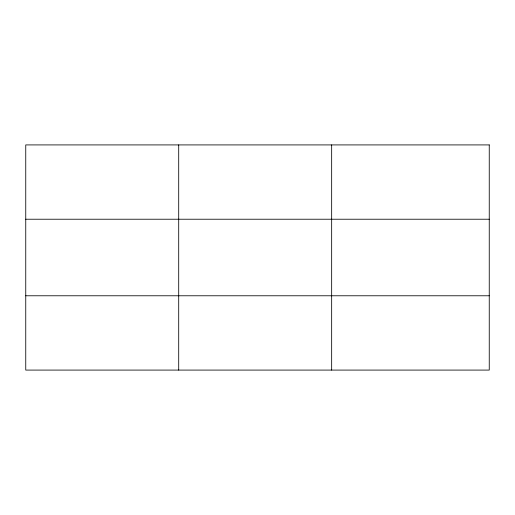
<?xml version="1.0" encoding="UTF-8"?>
<svg xmlns="http://www.w3.org/2000/svg" width="515" height="515" viewBox="0 0 515 515"><rect width="100%" height="100%" fill="white"/><g stroke="black" fill="none" stroke-linecap="round" stroke-linejoin="round"><path stroke-width="0.77" d="M178.705 144.915L178.705 370.085M331.66 144.915L331.66 370.085M25.75 219.223L489.25 219.223M25.75 295.777L489.25 295.777M489.25 144.915L489.25 370.085L25.75 370.085L25.75 144.915L489.25 144.915"/></g></svg>
